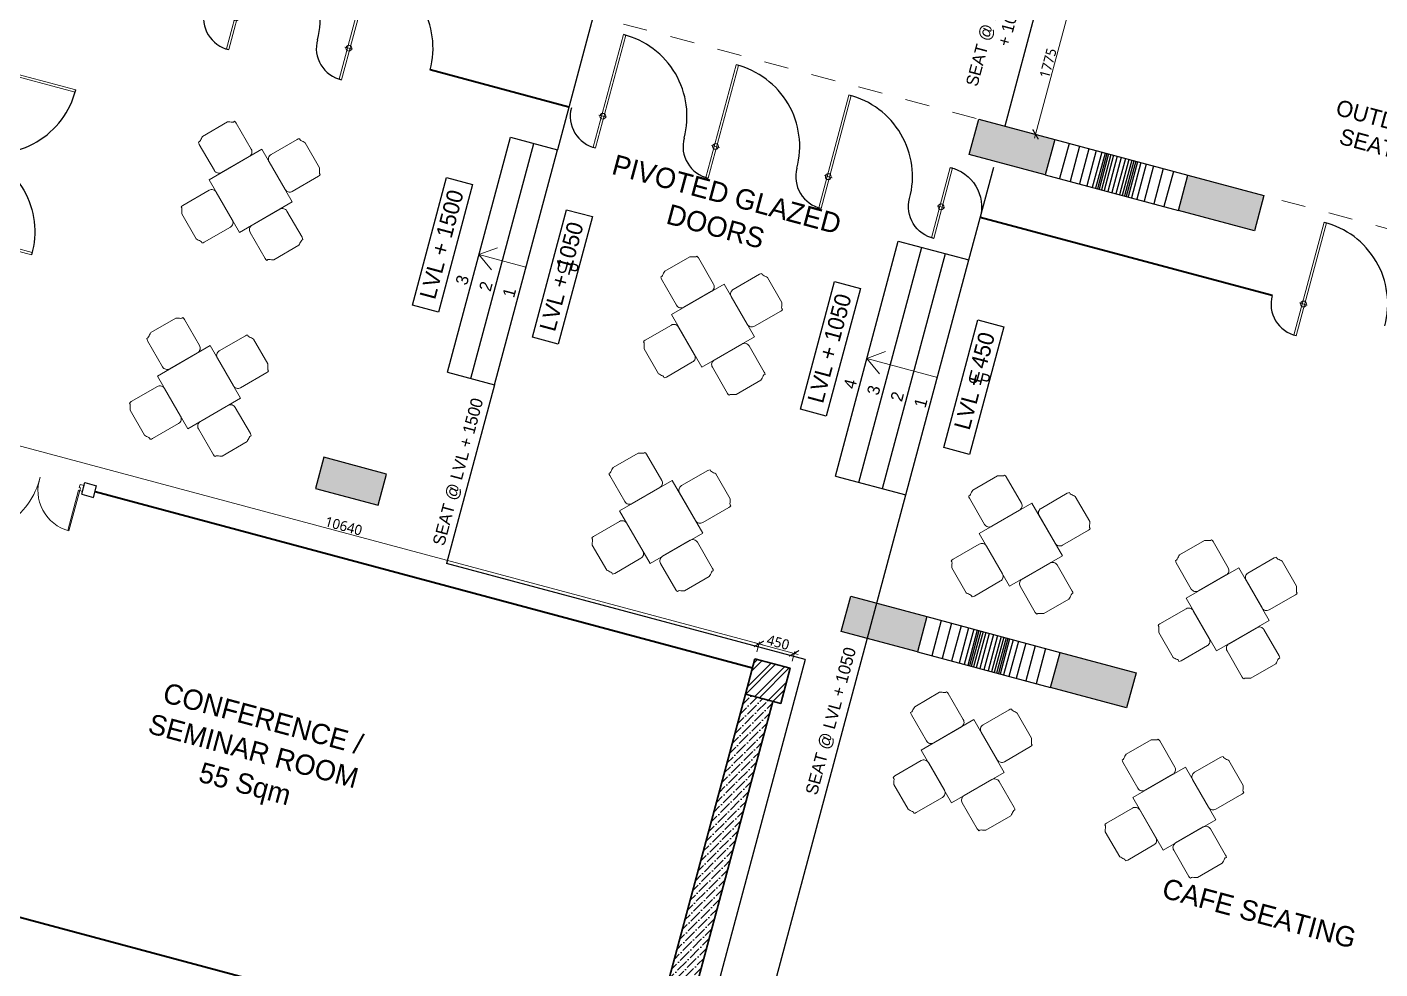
# Model space of a CAD drawing. Header units: millimetres. Extents: x 897770 to 1185420, y -692043 to -233237.
# Drawn here: x 939009 to 955685, y -282351 to -270738 of the extents above; entities that cross this region are included whole.
import ezdxf

# ---------------------------------------------------------------- set-up
doc = ezdxf.new("R2010")
doc.units = ezdxf.units.MM
doc.header["$MEASUREMENT"] = 0
doc.header["$PDMODE"] = 67
doc.linetypes.add('Dash', pattern=[6, 3, -3])
doc.layers.get('Defpoints').update_dxf_attribs({"color": 6})
for name, color, linetype in [('A-Anno Tags', 6, 'Continuous'), ('A-DTLS-Hatch Fills', 8, 'Continuous'), ('A-Steps', 3, 'Continuous'), ('A-Wall Patt', 8, 'Continuous'), ('S-Conc Patt', 9, 'Continuous')]:
    doc.layers.add(name, color=color, linetype=linetype)
for name, color, linetype, lineweight in [('A-Detail Lines', 8, 'Continuous', 25), ('A-Door', 4, 'Continuous', 9), ('A-Wall Sec', 1, 'Continuous', 30), ('A-WIN', 5, 'Continuous', 25), ('ele l', 6, 'Continuous', 15), ('elevation', 4, 'Continuous', 13), ('frntr', 32, 'Continuous', 13), ('S-Concrete', 40, 'Continuous', 30), ('text', 7, 'Continuous', 5)]:
    doc.layers.add(name, color=color, linetype=linetype, lineweight=lineweight)
doc.styles.get("Standard").update_dxf_attribs({"font": 'trebuc.ttf'})
doc.dimstyles.new('ABLA_WD_L @ 50', dxfattribs={"dimscale": 50, "dimtxt": 2.5, "dimasz": 2, "dimexe": 0.5, "dimexo": 0.25, "dimgap": 0.3, "dimtad": 1, "dimdec": 0, "dimrnd": 5, "dimzin": 0, "dimdsep": 46, "dimtxsty": 'Standard', "dimblk": 'ARCHTICK', "dimcen": 0.2, "dimdle": 1, "dimclrd": 251, "dimclre": 8, "dimadec": 0, "dimazin": 0, "dimtfac": 1, "dimtdec": 0, "dimtofl": 0, "dimtmove": 0, "dimatfit": 0, "dimfxl": 2, "dimfxlon": 1, "dimtolj": 1, "dimtzin": 0, "dimlwd": -1, "dimlwe": -1, "dimarcsym": 0})
doc.dimstyles.new('IIITD_WD_M @ 100', dxfattribs={"dimscale": 100, "dimtxt": 1.3, "dimasz": 0.75, "dimexe": 0.5, "dimexo": 0.25, "dimgap": 0.3, "dimtad": 1, "dimdec": 0, "dimrnd": 1, "dimzin": 0, "dimdsep": 46, "dimtxsty": 'Standard', "dimblk": 'ARCHTICK', "dimcen": 0.2, "dimdle": 1, "dimclrd": 8, "dimclre": 9, "dimadec": 0, "dimazin": 0, "dimtfac": 1, "dimtdec": 0, "dimtofl": 0, "dimtmove": 0, "dimatfit": 0, "dimfxl": 1, "dimtolj": 1, "dimtzin": 0, "dimlwd": -1, "dimlwe": -1, "dimarcsym": 0})

# ---------------------------------------------------------------- blocks, each defined once
blk = doc.blocks.new('gf colmn')
at = {"layer": 'S-Conc Patt'}
blk.add_hatch(color=256, dxfattribs=at).paths.add_polyline_path([(690472, -276042), (690368, -276428), (691141, -276635), (691245, -276249)])
at = {"layer": 'S-Concrete', "elevation": 0}
blk.add_lwpolyline([(690472, -276042), (690368, -276428), (691141, -276635), (691245, -276249)], close=True, dxfattribs=at)
blk = doc.blocks.new('perg colmn')
at = {"color": 6}
blk.add_blockref('gf colmn', (151142, -5934, 0), dxfattribs=at)
blk = doc.blocks.new('wertwert')
at = {"layer": 'S-Conc Patt'}
for points in [[(950739, -277790), (951676, -278041), (951559, -278475), (950622, -278224)], [(953318, -278481), (954255, -278732), (954138, -279166), (953201, -278915)]]:
    blk.add_hatch(color=256, dxfattribs=at).paths.add_polyline_path(points)
at = {"layer": 'A-Detail Lines'}
for p, q in [((951854, -278088, 0), (951737, -278523, 0)), ((951981, -278123, 0), (951865, -278557, 0)), ((952098, -278154, 0), (951982, -278589, 0)), ((952189, -278178, 0), (952073, -278613, 0)), ((952255, -278196, 0), (952138, -278631, 0)), ((952297, -278207, 0), (952180, -278642, 0)), ((952318, -278213, 0), (952202, -278648, 0)), ((952341, -278219, 0), (952224, -278654, 0)), ((952369, -278226, 0), (952252, -278661, 0)), ((952402, -278235, 0), (952285, -278670, 0)), ((952446, -278247, 0), (952329, -278682, 0)), ((952497, -278261, 0), (952380, -278695, 0)), ((952547, -278274, 0), (952431, -278709, 0)), ((952591, -278286, 0), (952475, -278721, 0)), ((952625, -278295, 0), (952508, -278730, 0)), ((952652, -278302, 0), (952536, -278737, 0)), ((952675, -278309, 0), (952559, -278743, 0)), ((952696, -278314, 0), (952580, -278749, 0)), ((952739, -278326, 0), (952622, -278760, 0)), ((952804, -278343, 0), (952687, -278778, 0)), ((952895, -278367, 0), (952778, -278802, 0)), ((953012, -278399, 0), (952896, -278834, 0)), ((953140, -278433, 0), (953023, -278868, 0))]:
    blk.add_line(p, q, dxfattribs=at)
at = {"layer": 'A-Steps'}
for p, q in [((951676, -278041, 0), (953318, -278481, 0)), ((951559, -278475, 0), (953201, -278915, 0))]:
    blk.add_line(p, q, dxfattribs=at)
at = {"layer": 'S-Concrete', "elevation": 0}
for points in [[(950739, -277790), (951676, -278041), (951559, -278475), (950622, -278224)], [(953318, -278481), (954255, -278732), (954138, -279166), (953201, -278915)]]:
    blk.add_lwpolyline(points, close=True, dxfattribs=at)
blk = doc.blocks.new('ewewewewew')
at = {"layer": 'A-Detail Lines'}
for centre, radius, start, end in [((717519, -275807, 0), 1038, 345.0002, 75.8277), ((717518, -275807, 0), 400, 165.0002, 257.2557)]:
    blk.add_arc(centre, radius, start, end, dxfattribs=at)
at = {"layer": 'A-Door'}
for p, q in [((717401, -276190, 0), (717773, -274800, 0)), ((717430, -276198, 0), (717802, -274808, 0)), ((717802, -274808, 0), (717773, -274800, 0)), ((717566, -275820, 0), (717471, -275794, 0)), ((717430, -276198, 0), (717401, -276190, 0))]:
    blk.add_line(p, q, dxfattribs=at)
blk.add_circle((717519, -275807, 0), 36, dxfattribs=at)
blk = doc.blocks.new('sergttrgrt')
at = {"layer": 'A-Detail Lines'}
for centre, radius, start, end in [((716600, -275561, 0), 500, 73.1553, 165.0006), ((716601, -275560, 0), 400, 252.6181, 344.8735)]:
    blk.add_arc(centre, radius, start, end, dxfattribs=at)
at = {"layer": 'A-Door'}
for p, q in [((716481, -275942, 0), (716716, -275074, 0)), ((716510, -275950, 0), (716745, -275082, 0)), ((716745, -275082, 0), (716716, -275074, 0)), ((716647, -275574, 0), (716552, -275548, 0)), ((716481, -275942, 0), (716510, -275950, 0))]:
    blk.add_line(p, q, dxfattribs=at)
blk.add_circle((716600, -275561, 0), 36, dxfattribs=at)
blk = doc.blocks.new('Big Door Garbage')
at = {"layer": 'A-Detail Lines', "lineweight": 18}
for centre, radius, start, end in [((-12515, 128703), 515, 270, 3.8969), ((-11085, 128703), 915, 177.8078, 270)]:
    blk.add_arc(centre, radius, start, end, dxfattribs=at)
at = {"layer": 'ele l', "lineweight": 18}
for p, q in [((-12550, 128778), (-12500, 128778)), ((-12550, 128703), (-12550, 128778)), ((-12500, 128778), (-12500, 128738)), ((-11100, 128778), (-11100, 128738)), ((-11050, 128778), (-11100, 128778)), ((-11050, 128703), (-11050, 128778)), ((-12550, 128703), (-12515, 128703)), ((-12515, 128738), (-12500, 128738)), ((-12515, 128703), (-12515, 128738)), ((-12515, 128703), (-12515, 128188)), ((-12499, 128703), (-12515, 128703)), ((-12499, 128703), (-12499, 128188)), ((-11101, 128703), (-11101, 127788)), ((-11101, 128703), (-11085, 128703)), ((-11085, 128738), (-11100, 128738)), ((-11085, 128703), (-11085, 128738)), ((-11050, 128703), (-11085, 128703)), ((-11085, 128703), (-11085, 127788))]:
    blk.add_line(p, q, dxfattribs=at)
blk = doc.blocks.new('_ArchTick')
at = {"color": 0, "linetype": 'ByBlock', "const_width": 0.15}
blk.add_lwpolyline([(-0.5, -0.5), (0.5, 0.5)], dxfattribs=at)
blk = doc.blocks.new('*D935')
at = {"layer": 'Defpoints', "color": 0, "transparency": 16777216}
for p in [(951519, -270244, 0), (951899, -270346), (951060, -271960)]:
    blk.add_point(p, dxfattribs=at)
at = {"layer": 'text', "color": 251, "transparency": 16777216}
blk.add_line((951427, -272110), (951912, -270298), dxfattribs=at)
at = {"layer": 'text', "color": 8, "transparency": 16777216}
for p, q in [((951803, -270320), (951924, -270352)), ((951343, -272036), (951464, -272068))]:
    blk.add_line(p, q, dxfattribs=at)
at = {"layer": 'text', "color": 251, "transparency": 16777216, "xscale": 100, "yscale": 100, "zscale": 100}
for p, rotation in [((951899, -270346), 75.00000642494818), ((951440, -272061), 255.0000064249482)]:
    blk.add_blockref('_ArchTick', p, dxfattribs=dict(at, rotation=rotation))
at = {"layer": 'text', "color": 0, "transparency": 16777216, "insert": (951594, -271183), "char_height": 125, "attachment_point": 5, "rotation": 75}
blk.add_mtext('\\A1;1775', dxfattribs=at)
blk = doc.blocks.new('*D950')
at = {"layer": 'Defpoints', "color": 0, "transparency": 16777216}
for p in [(937703, -275772, 0), (948029, -278343), (947980, -278526)]:
    blk.add_point(p, dxfattribs=at)
at = {"layer": 'text', "color": 251, "transparency": 16777216}
blk.add_line((937704, -275577), (948078, -278356), dxfattribs=at)
at = {"layer": 'text', "color": 8, "transparency": 16777216}
for p, q in [((937726, -275686), (937758, -275565)), ((948003, -278440), (948036, -278319))]:
    blk.add_line(p, q, dxfattribs=at)
at = {"layer": 'text', "color": 251, "transparency": 16777216, "xscale": 100, "yscale": 100, "zscale": 100}
for p, rotation in [((937752, -275589), 165.0011244250704), ((948029, -278343), 345.0011244250703)]:
    blk.add_blockref('_ArchTick', p, dxfattribs=dict(at, rotation=rotation))
at = {"layer": 'text', "color": 0, "transparency": 16777216, "insert": (942911, -276890), "char_height": 125, "attachment_point": 5, "rotation": 345.0011}
blk.add_mtext('\\A1;10640', dxfattribs=at)
blk = doc.blocks.new('*D951')
at = {"layer": 'Defpoints', "color": 0, "transparency": 16777216}
for p in [(948464, -278460), (947980, -278526), (948415, -278643)]:
    blk.add_point(p, dxfattribs=at)
at = {"layer": 'text', "color": 8, "transparency": 16777216}
for p, q in [((948003, -278440), (948036, -278319)), ((948438, -278556), (948471, -278435))]:
    blk.add_line(p, q, dxfattribs=at)
at = {"layer": 'text', "color": 251, "transparency": 16777216}
blk.add_line((947981, -278330), (948512, -278473), dxfattribs=at)
at = {"layer": 'text', "color": 251, "transparency": 16777216, "xscale": 100, "yscale": 100, "zscale": 100}
for p, rotation in [((948029, -278343), 165.0011244250704), ((948464, -278460), 345.0011244250703)]:
    blk.add_blockref('_ArchTick', p, dxfattribs=dict(at, rotation=rotation))
at = {"layer": 'text', "color": 0, "transparency": 16777216, "insert": (948267, -278325), "char_height": 125, "attachment_point": 5, "rotation": 345.0011}
blk.add_mtext('\\A1;450', dxfattribs=at)
blk = doc.blocks.new('EH')
at = {"linetype": 'ByBlock'}
blk.add_lwpolyline([(2546123, 66560, 0.117677), (2546148, 66566, -0.257765), (2546152, 66590, 0.039614), (2546179, 66633), (2546179, 66937, 0.039614), (2546152, 66980, -0.257765), (2546148, 67004, 0.117677), (2546123, 67010), (2545804, 67010, 0.414214), (2545748, 66954), (2545748, 66616, 0.414214), (2545804, 66560)], format="xyb", close=True, dxfattribs=at)
blk = doc.blocks.new('cafefrntr2')
at = {"layer": 'frntr'}
blk.add_lwpolyline([(225, -975), (975, -975), (975, -225), (225, -225)], close=True, dxfattribs=at)
at = {"layer": 'frntr', "color": 6}
for p, xscale, yscale, zscale, rotation in [((-77316, -2970264), -1.166666666045784, 1.166666666977106, 1.166666666666666, 270.0000022411558), ((2970264, -78516), -1.166666666045784, 1.166666666977105, 1.166666666666666, 359.9999977588442), ((-2969064, -78516), 1.166666666045784, 1.166666666045784, 1.166666666045784, 359.9999977588442), ((-77316, 2969064), 1.166666666045784, 1.166666666045784, 1.166666666045784, 269.9999977588442)]:
    blk.add_blockref('EH', p, dxfattribs=dict(at, xscale=xscale, yscale=yscale, zscale=zscale, rotation=rotation))

msp = doc.modelspace()

# ---------------------------------------------------------------- hatches: boundary and pattern name
at = {"layer": 'A-DTLS-Hatch Fills'}
h = msp.add_hatch(dxfattribs=at)
h.set_pattern_fill('ANSI36', color=256, scale=500, style=0)
h.paths.add_polyline_path([(948201.9, -279051.5), (947863.8, -278961), (946662.9, -283443), (947001, -283533.5)])
at = {"layer": 'A-Wall Patt'}
h = msp.add_hatch(dxfattribs=at)
h.set_pattern_fill('ANSI32', color=256, scale=400, style=0)
h.paths.add_polyline_path([(948298.5, -279077.4), (947863.8, -278961), (947980.3, -278526.3), (948052.7, -278545.7), (948415, -278642.8)])

# ---------------------------------------------------------------- linework, layer by layer
at = {"layer": 'A-Anno Tags'}
for p, q in [((944480.5, -275070.3, 0), (945257, -272172.6, 0)), ((944770.3, -275148, 0), (945546.8, -272250.2, 0)), ((949261.9, -276351.5), (950038.3, -273453.7, 0)), ((949551.6, -276429.1, 0), (950328.1, -273531.4, 0)), ((949841.4, -276506.8, 0), (950617.9, -273609, 0))]:
    msp.add_line(p, q, dxfattribs=at)
at = {"layer": 'A-Anno Tags', "elevation": 0}
for points in [[(943759.7, -274167.1), (944181.1, -272594.3), (944499.9, -272679.8), (944078.5, -274252.5)], [(945237.6, -274563.1), (945659, -272990.3), (945977.9, -273075.8), (945556.4, -274648.6)], [(948541, -275448.3), (948962.4, -273875.5), (949281.2, -273960.9), (948859.8, -275533.7)], [(950308.7, -275921.9), (950730.1, -274349.1), (951049, -274434.6), (950627.5, -276007.4)]]:
    msp.add_lwpolyline(points, close=True, dxfattribs=at)
at = {"layer": 'A-Steps'}
for p, q in [((946118.1, -270117.9, 0), (945546.8, -272250.2, 0)), ((951519.5, -270244.1), (951059.8, -271959.7)), ((944190.7, -274992.7, 0), (944967.2, -272094.9, 0)), ((944967.2, -272094.9, 0), (945546.8, -272250.2, 0)), ((948972.1, -276273.8), (949748.5, -273376.1, 0)), ((949748.5, -273376.1), (950617.9, -273609)), ((944770.3, -275148, 0), (944179.6, -277352.6, 0)), ((944190.7, -274992.7, 0), (944770.3, -275148, 0)), ((948972.1, -276273.8), (949841.4, -276506.8)), ((948598.7, -278536.7, 0), (944179.6, -277352.6, 0)), ((948598.7, -278536.7, 0), (947087.2, -284177.8, 0))]:
    msp.add_line(p, q, dxfattribs=at)
for points in [[(950617.9, -273609), (950924.2, -272465.7)], [(947043.3, -286949.5), (949841.4, -276506.8)]]:
    msp.add_lwpolyline(points, dxfattribs=at)
at = {"layer": 'A-Wall Sec', "lineweight": 35}
for p, q in [((947863.8, -278961, 0), (946662.9, -283443, 0)), ((948201.9, -279051.5, 0), (947001, -283533.5, 0))]:
    msp.add_line(p, q, dxfattribs=at)
msp.add_lwpolyline([(947980.3, -278526.3), (947863.8, -278961), (948298.5, -279077.4), (948415, -278642.8)], close=True, dxfattribs=at)
at = {"layer": 'A-WIN', "color": 2, "lineweight": 40}
for p, q in [((945687.2, -271726.2, 0), (943977.7, -271267.1)), ((954355.7, -274048.9, 0), (950758.3, -273085, 0)), ((939846.4, -276465.8), (947950.5, -278637.4)), ((946576.2, -283766.5, 0), (936298.8, -281012.8, 0))]:
    msp.add_line(p, q, dxfattribs=at)
at = {"layer": 'elevation', "linetype": 'Dash', "ltscale": 100}
msp.add_line((939985.5, -268992.3, 0), (956656.9, -273459.4, 0), dxfattribs=at)
at = {"layer": 'S-Concrete'}
for p, q in [((939682.3, -276498.8), (939721.1, -276353.9)), ((939721.1, -276353.9), (939866, -276392.7, 0)), ((939827.2, -276537.6), (939866, -276392.7)), ((939682.3, -276498.8), (939827.2, -276537.6))]:
    msp.add_line(p, q, dxfattribs=at)

# ---------------------------------------------------------------- block references
at = {"color": 6}
msp.add_blockref('perg colmn', (101053, 5934.5, 0), dxfattribs=at)
at = {"layer": 'A-Detail Lines'}
for p in [(224066, 5181.4, 0), (225456.1, 4808.9, 0), (228586.3, 3969.1, 0), (229976.4, 3596.7, 0), (231366.4, 3224.2, 0), (237224.1, 1654.6)]:
    msp.add_blockref('ewewewewew', p, dxfattribs=at)
at = {"layer": 'A-Detail Lines', "rotation": 270}
msp.add_blockref('ewewewewew', (1214409.1, 446260.7, 0), dxfattribs=at)
at = {"layer": 'A-Detail Lines', "xscale": -1}
for name, p, rotation in [('ewewewewew', (818161.8, -1032554.6, 0), 239.9999999999376), ('sergttrgrt', (1708649.1, -392612.7, 0), 329.9999869345905), ('Big Door Garbage', (894310.9, -397551.3), 345.0246429590596)]:
    msp.add_blockref(name, p, dxfattribs=dict(at, rotation=rotation))
at = {"layer": 'A-Steps'}
for p in [(0, 5916.1), (0, 5916.1, 0), (-1576.2, 33.7, 0)]:
    msp.add_blockref('wertwert', p, dxfattribs=at)
at = {"layer": 'frntr', "rotation": 29.99999999706248}
for p in [(940945.9, -272537.5, 0), (946643.7, -274199.6, 0), (940308.1, -274957.9, 0), (946005.9, -276620, 0), (950438.5, -276900.1, 0), (952988.4, -277697.1, 0), (949134, -283115.4, 0)]:
    msp.add_blockref('cafefrntr2', p, dxfattribs=at)
at = {"layer": 'frntr', "xscale": -1, "rotation": 120.0000000030623}
for p in [(949723.1, -279569.9, 0), (952329.8, -280154.7, 0)]:
    msp.add_blockref('cafefrntr2', p, dxfattribs=at)

# ---------------------------------------------------------------- texts
at = {"layer": 'A-Anno Tags', "char_height": 150}
for s, insert, width, attachment_point, rotation in [('{\\fCentury Gothic|b0|i0|c0|p34;SEAT @ LVL + 1050}', (950886.5, -270286.6), 1221.735, 3, 75), ('{\\fCentury Gothic|b0|i0|c0|p34;UP}', (945828.2, -273674.9, 0), 2149.587, 3, 345), ('{\\fCentury Gothic|b0|i0|c0|p34;3}', (944315.3, -273783, 0), 2149.587, 3, 75), ('{\\fCentury Gothic|b0|i0|c0|p34;2}', (944605.1, -273860.7, 0), 2149.587, 3, 75), ('{\\fCentury Gothic|b0|i0|c0|p34;1}', (944894.9, -273938.3, 0), 2149.587, 3, 75), ('{\\fCentury Gothic|b0|i0|c0|p34;UP}', (950899.3, -275033.7), 2149.587, 3, 345), ('{\\fCentury Gothic|b0|i0|c0|p34;4}', (949096.6, -275064.2), 2149.587, 3, 75), ('{\\fCentury Gothic|b0|i0|c0|p34;3}', (949386.4, -275141.8), 2149.587, 3, 75), ('\\pi35.862;{\\fCentury Gothic|b0|i0|c0|p34;SEAT @ LVL + 1500}', (943995.6, -277139.9, 0), 1863.056, 1, 75), ('{\\fCentury Gothic|b0|i0|c0|p34;2}', (949676.2, -275219.5, 0), 2149.587, 3, 75), ('{\\fCentury Gothic|b0|i0|c0|p34;1}', (949966, -275297.1, 0), 2149.587, 3, 75), ('{\\fCentury Gothic|b0|i0|c0|p34;SEAT @ LVL + 1050}', (949084.4, -278370.4), 2149.587, 3, 75)]:
    msp.add_mtext(s, dxfattribs=dict(at, insert=insert, width=width, attachment_point=attachment_point, rotation=rotation))
at = {"layer": 'A-Anno Tags', "char_height": 200, "attachment_point": 6, "rotation": 74.99999}
for s, insert in [('{\\fCentury Gothic|b0|i0|c0|p34;LVL + 1500}', (944297.7, -272753.4, 0)), ('{\\fCentury Gothic|b0|i0|c0|p34;LVL + 1050}', (945775.7, -273149.4, 0)), ('{\\fCentury Gothic|b0|i0|c0|p34;LVL + 1050}', (949079.1, -274034.6, 0)), ('{\\fCentury Gothic|b0|i0|c0|p34;LVL + 450}', (950846.8, -274508.2, 0))]:
    msp.add_mtext(s, dxfattribs=dict(at, insert=insert))
at = {"layer": 'text', "attachment_point": 1, "rotation": 345}
for s, insert, char_height, width in [('\\pi409.17;{\\fCentury Gothic|b0|i0|c0|p34;OUTDOOR \\P\\pi541.74;SEATING}', (954784.2, -271519.7), 200, 2190.339), ('\\pi512.61;{\\fCentury Gothic|b0|i0|c0|p34;PIVOTED GLAZED  \\P\\pi1318.7;DOORS}', (945771.1, -272171.6), 250, 3833.171), ('\\pi645.17;{\\fCentury Gothic|b0|i0|c0|p34;CONFERENCE / \\P\\pi569.63;SEMINAR ROOM\\P\\pi1325.7;55 Sqm}', (940107.1, -278647.5, 0), 250, 3833.171), ('\\pi735.84;{\\fCentury Gothic|b0|i0|c0|p34;CAFE SEATING}', (952336.3, -281034.4, 0), 250, 3833.171)]:
    msp.add_mtext(s, dxfattribs=dict(at, insert=insert, char_height=char_height, width=width))

# ---------------------------------------------------------------- dimensions: what is measured, and where the dimension line sits
at = {"layer": 'text'}
dim = msp.add_aligned_dim(p1=(951059.8, -271959.7), p2=(951519.5, -270244.1, 0), distance=-393.4, dimstyle='ABLA_WD_L @ 50', dxfattribs=at)
dim.commit()
dim.dimension.update_dxf_attribs({"geometry": '*D935', "text_midpoint": (951594, -271183.4)})
for base, p1, p2, picture, middle in [((948029.4, -278343.1), (937702.8, -275772.5, 0), (947980.3, -278526.3), '*D950', (942911, -276890.2)), ((948464, -278459.6), (947980.3, -278526.3), (948415, -278642.8), '*D951', (948267, -278325.5))]:
    dim = msp.add_linear_dim(base=base, p1=p1, p2=p2, angle=165.00112, dimstyle='ABLA_WD_L @ 50', override={"dimtmove": 1}, dxfattribs=at)
    dim.commit()
    dim.dimension.update_dxf_attribs({"geometry": picture, "text_midpoint": middle})

# ---------------------------------------------------------------- leaders
at = {"layer": 'ele l'}
for points in [[(944579, -273543.8, 0), (945158.5, -273699.1, 0)], [(949360.3, -274824.9, 0), (950229.6, -275057.9, 0)]]:
    msp.add_leader(points, dimstyle='IIITD_WD_M @ 100', override={"dimasz": 2, "dimclrd": 256, "dimldrblk": 'Open90', "dimfxl": 2, "dimfxlon": 1}, dxfattribs=at)

doc.saveas('drawing.dxf')
